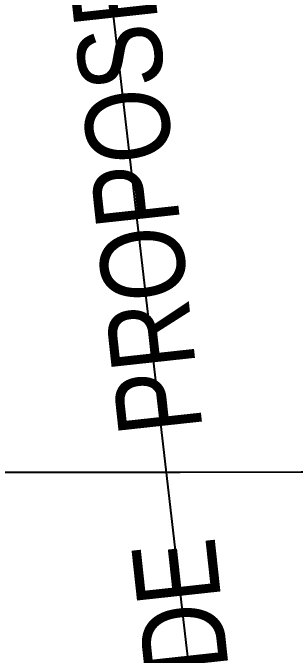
# Model space of a CAD drawing. Header units: millimetres. Extents: x 29397 to 29927, y 26123 to 26652.
# Drawn here: x 29767.02 to 29776.25, y 26214.05 to 26235.06 of the extents above; entities that cross this region are included whole.
import ezdxf

# ---------------------------------------------------------------- set-up
doc = ezdxf.new("R2010")
doc.units = ezdxf.units.MM
doc.header["$LTSCALE"] = 0.3
doc.linetypes.add('CENTER', pattern=[0])
for name, color, linetype in [('_InternalRoad', 3, 'Continuous'), ('_LandLord_Sub', 7, 'Continuous'), ('_SurveyNo', 8, 'Continuous')]:
    doc.layers.add(name, color=color, linetype=linetype)
doc.styles.add('PreDCRFont', font='ARIALN.TTF')

msp = doc.modelspace()

# ---------------------------------------------------------------- linework, layer by layer
at = {"layer": '_InternalRoad', "linetype": 'CENTER'}
msp.add_lwpolyline([(29763.243, 26295.857), (29779.881, 26152.282)], dxfattribs=at)
at = {"layer": '_LandLord_Sub'}
for points in [[(29825.18, 26310.138), (29725.503, 26306.48), (29726.668, 26294.483), (29735.299, 26220.012), (29828.251, 26220.067)], [(29817.589, 26220.061), (29735.299, 26220.012), (29742.042, 26161.836), (29817.719, 26142.727)]]:
    msp.add_lwpolyline(points, close=True, dxfattribs=at)
at = {"layer": '_SurveyNo'}
for points in [[(29825.18, 26310.138), (29725.503, 26306.48), (29726.668, 26294.483), (29735.299, 26220.012), (29828.251, 26220.067)], [(29817.589, 26220.061), (29735.299, 26220.012), (29742.042, 26161.836), (29817.719, 26142.727)]]:
    msp.add_lwpolyline(points, close=True, dxfattribs=at)

# ---------------------------------------------------------------- texts
at = {"layer": '_InternalRoad', "lineweight": 30, "style": 'PreDCRFont'}
msp.add_text('    12 Mts.    WIDE    PROPOSED     ROAD', height=2.7432, rotation=96.2146, dxfattribs=at).set_placement((29776.371, 26192.616))

doc.saveas('drawing.dxf')
